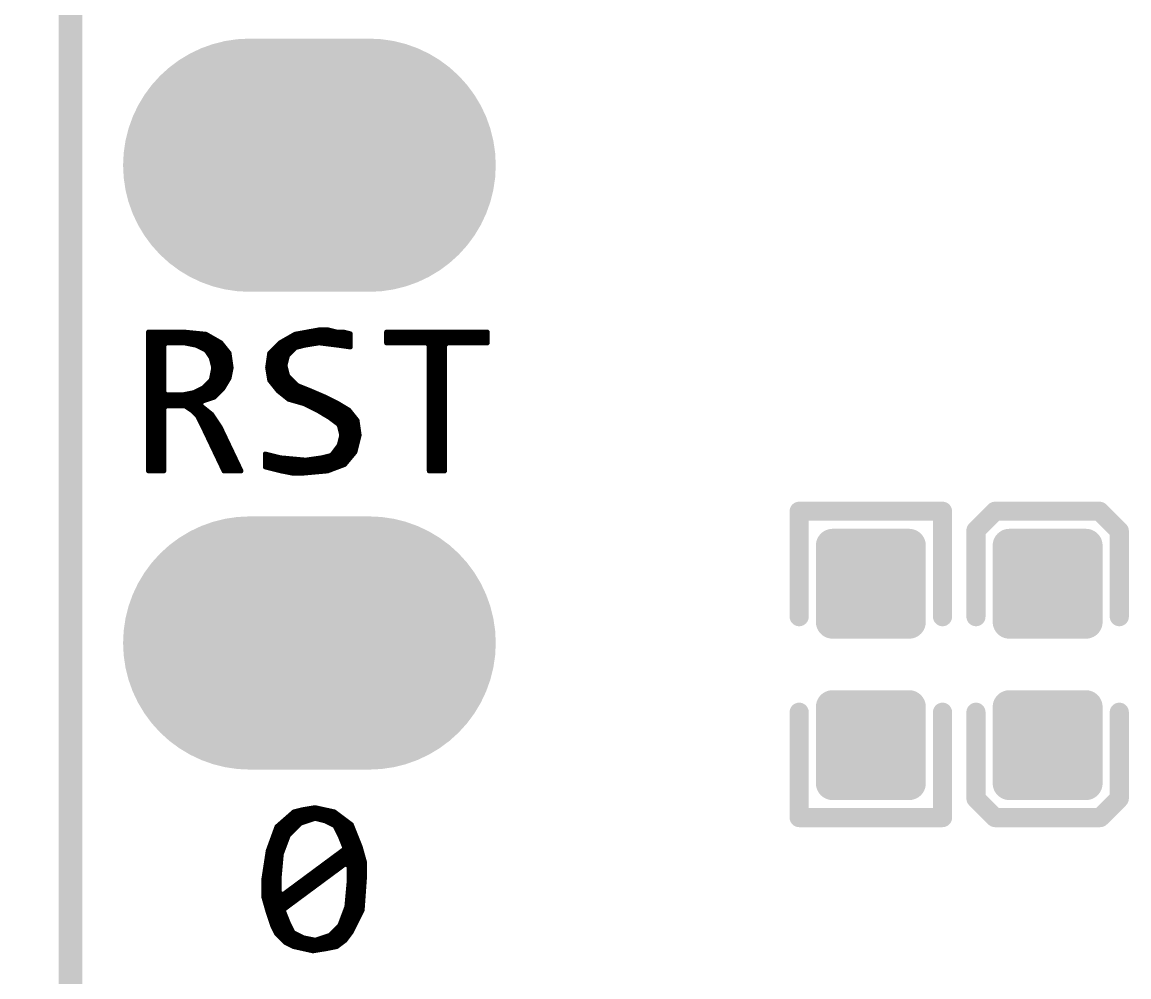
# Model space of a CAD drawing. Extents: x 17.6 to 58.9, y 21.2 to 90.7.
# Drawn here: x 25.14 to 31.03, y 65.23 to 70.31 of the extents above; entities that cross this region are included whole.
import ezdxf

# ---------------------------------------------------------------- set-up
doc = ezdxf.new("R2010")
doc.units = 0
doc.header["$MEASUREMENT"] = 0
doc.layers.get('0').update_dxf_attribs({"linetype": 'CONTINUOUS'})
doc.layers.get('Defpoints').update_dxf_attribs({"linetype": 'CONTINUOUS'})
doc.layers.add('SILKTOP_PHO', color=251, linetype='CONTINUOUS')
doc.styles.get("Standard").update_dxf_attribs({"font": 'arial.ttf'})
doc.dimstyles.get("Standard").update_dxf_attribs({"dimtxt": 1.5, "dimasz": 1.5, "dimexe": 0.18, "dimexo": 0, "dimgap": 0.5, "dimtad": 0, "dimtih": 1, "dimtoh": 1, "dimzin": 0, "dimdsep": 46, "dimtxsty": 'Standard', "dimcen": 0.09, "dimadec": 0, "dimazin": 0, "dimtfac": 1, "dimtofl": 0, "dimtmove": 2, "dimatfit": 3, "dimfxl": 1, "dimtolj": 1, "dimtzin": 0, "dimarcsym": 0})

# ---------------------------------------------------------------- blocks, each defined once
blk = doc.blocks.new('ROUND_1')
at = {"const_width": 0.0127}
blk.add_lwpolyline([(-0.00635, 0, 1), (0.00635, 0, 1)], format="xyb", close=True, dxfattribs=at)
blk = doc.blocks.new('ROUND_33')
at = {"const_width": 0.0508}
blk.add_lwpolyline([(-0.0254, 0, 1), (0.0254, 0, 1)], format="xyb", close=True, dxfattribs=at)
blk = doc.blocks.new('OBLONG_245')
at = {"const_width": 1.3462}
blk.add_lwpolyline([(0.3175, 0), (-0.3175, 0)], dxfattribs=at)
at = {"const_width": 0.6731}
for points in [[(-0.65405, 0, 1), (0.01905, 0, 1)], [(-0.01905, 0, 1), (0.65405, 0, 1)]]:
    blk.add_lwpolyline(points, format="xyb", close=True, dxfattribs=at)
blk = doc.blocks.new('ROUND_158')
at = {"const_width": 0.0889}
blk.add_lwpolyline([(-0.04445, 0, 1), (0.04445, 0, 1)], format="xyb", close=True, dxfattribs=at)
blk = doc.blocks.new('*D70')
at = {"color": 0, "linetype": 'Continuous', "lineweight": -2}
for p, q in [((25.9319, 73.66), (19.9956, 73.66)), ((20.1756, 72.16), (20.1756, 50.7959)), ((20.1756, 26.9), (20.1756, 48.2641)), ((25.9319, 25.4), (19.9956, 25.4))]:
    blk.add_line(p, q, dxfattribs=at)
at = {"color": 0, "linetype": 'Continuous'}
for points in [[(19.9256, 72.16), (20.4256, 72.16), (20.1756, 73.66)], [(19.9256, 26.9), (20.4256, 26.9), (20.1756, 25.4)]]:
    blk.add_solid(points, dxfattribs=at)
at = {"layer": 'Defpoints', "color": 0, "linetype": 'Continuous'}
for p in [(25.9319, 73.66), (20.1756, 25.4), (25.9319, 25.4)]:
    blk.add_point(p, dxfattribs=at)
at = {"color": 0, "linetype": 'Continuous', "insert": (20.1756, 49.53), "char_height": 1.5, "attachment_point": 5}
blk.add_mtext('\\A1;48.26', dxfattribs=at)

msp = doc.modelspace()

# ---------------------------------------------------------------- linework, layer by layer
for points, const_width in [([(25.4, 73.159874), (25.4, 25.900126)], 0.127), ([(29.4513, 67.116706), (29.4513, 67.523106)], 0.1778), ([(29.4513, 67.523106), (29.8577, 67.523106)], 0.1778), ([(29.4894, 67.116706), (29.4894, 67.523106)], 0.1778), ([(29.6672, 67.116706), (29.6672, 67.523106)], 0.1778), ([(29.845, 67.116706), (29.845, 67.523106)], 0.1778), ([(29.8577, 67.523106), (29.8577, 67.116706)], 0.1778), ([(30.3911, 67.116706), (30.3911, 67.523106)], 0.1778), ([(30.3911, 67.523106), (30.7975, 67.523106)], 0.1778), ([(30.5562, 67.116706), (30.5562, 67.523106)], 0.1778), ([(30.734, 67.116706), (30.734, 67.523106)], 0.1778), ([(30.7975, 67.523106), (30.7975, 67.116706)], 0.1778), ([(29.4513, 67.3608), (29.8577, 67.3608)], 0.1778), ([(30.3911, 67.3608), (30.7975, 67.3608)], 0.1778), ([(29.4513, 67.183), (29.8577, 67.183)], 0.1778), ([(30.3911, 67.183), (30.7975, 67.183)], 0.1778), ([(29.8577, 67.116706), (29.4513, 67.116706)], 0.1778), ([(30.7975, 67.116706), (30.3911, 67.116706)], 0.1778), ([(29.4513, 66.258694), (29.4513, 66.665094)], 0.1778), ([(29.4513, 66.665094), (29.8577, 66.665094)], 0.1778), ([(29.4513, 66.6496), (29.8577, 66.6496)], 0.1778), ([(29.4894, 66.258694), (29.4894, 66.665094)], 0.1778), ([(29.6672, 66.258694), (29.6672, 66.665094)], 0.1778), ([(29.845, 66.258694), (29.845, 66.665094)], 0.1778), ([(29.8577, 66.665094), (29.8577, 66.258694)], 0.1778), ([(30.3911, 66.258694), (30.3911, 66.665094)], 0.1778), ([(30.3911, 66.665094), (30.7975, 66.665094)], 0.1778), ([(30.3911, 66.6496), (30.7975, 66.6496)], 0.1778), ([(30.5562, 66.258694), (30.5562, 66.665094)], 0.1778), ([(30.734, 66.258694), (30.734, 66.665094)], 0.1778), ([(30.7975, 66.665094), (30.7975, 66.258694)], 0.1778), ([(29.4513, 66.4718), (29.8577, 66.4718)], 0.1778), ([(30.3911, 66.4718), (30.7975, 66.4718)], 0.1778), ([(29.4513, 66.294), (29.8577, 66.294)], 0.1778), ([(30.3911, 66.294), (30.7975, 66.294)], 0.1778), ([(29.8577, 66.258694), (29.4513, 66.258694)], 0.1778), ([(30.7975, 66.258694), (30.3911, 66.258694)], 0.1778)]:
    msp.add_lwpolyline(points, dxfattribs=dict(const_width=const_width))
at = {"layer": 'SILKTOP_PHO'}
for points, const_width in [([(25.4, 73.159874), (25.4, 25.900126)], 0.127), ([(26.004012, 68.658232), (25.814274, 68.658232)], 0.0254), ([(25.814274, 68.658232), (25.814274, 67.9196)], 0.0254), ([(25.8318, 67.9196), (25.8318, 68.658232)], 0.0254), ([(25.8572, 67.9196), (25.8572, 68.658232)], 0.0254), ([(25.8826, 67.9196), (25.8826, 68.658232)], 0.0254), ([(25.908, 68.600066), (25.908, 68.658232)], 0.0254), ([(25.9334, 68.600066), (25.9334, 68.658232)], 0.0254), ([(25.9588, 68.600066), (25.9588, 68.658232)], 0.0254), ([(25.9842, 68.600066), (25.9842, 68.658232)], 0.0254), ([(26.12009, 68.646548), (26.004012, 68.658232)], 0.0254), ([(26.0096, 68.599304), (26.0096, 68.657724)], 0.0254), ([(26.035, 68.594224), (26.035, 68.655184)], 0.0254), ([(26.0604, 68.589144), (26.0604, 68.652644)], 0.0254), ([(26.0858, 68.578984), (26.0858, 68.650104)], 0.0254), ([(26.1112, 68.566284), (26.1112, 68.647564)], 0.0254), ([(26.199084, 68.601336), (26.12009, 68.646548)], 0.0254), ([(26.594054, 68.646802), (26.51379, 68.601082)], 0.0254), ([(26.5938, 68.57365), (26.5938, 68.646802)], 0.0254), ([(26.72207, 68.67017), (26.594054, 68.646802)], 0.0254), ([(26.6192, 68.581016), (26.6192, 68.651374)], 0.0254), ([(26.6446, 68.587366), (26.6446, 68.6562)], 0.0254), ([(26.67, 68.591684), (26.67, 68.660772)], 0.0254), ([(26.6954, 68.596002), (26.6954, 68.665344)], 0.0254), ([(26.7208, 68.600066), (26.7208, 68.669916)], 0.0254), ([(26.767282, 68.67017), (26.72207, 68.67017)], 0.0254), ([(26.7462, 68.597018), (26.7462, 68.67017)], 0.0254), ([(26.81351, 68.65874), (26.767282, 68.67017)], 0.0254), ([(26.7716, 68.59397), (26.7716, 68.669154)], 0.0254), ([(26.797, 68.590668), (26.797, 68.662804)], 0.0254), ([(26.816558, 68.658232), (26.81351, 68.65874)], 0.0254), ([(26.850848, 68.658232), (26.816558, 68.658232)], 0.0254), ([(26.8224, 68.587366), (26.8224, 68.658232)], 0.0254), ([(26.8478, 68.58381), (26.8478, 68.658232)], 0.0254), ([(26.887424, 68.649088), (26.850848, 68.658232)], 0.0254), ([(26.8732, 68.580254), (26.8732, 68.652644)], 0.0254), ([(26.887424, 68.578222), (26.887424, 68.649088)], 0.0254), ([(27.615642, 68.658232), (27.079956, 68.658232)], 0.0254), ([(27.079956, 68.658232), (27.079956, 68.600066)], 0.0254), ([(27.1018, 68.600066), (27.1018, 68.658232)], 0.0254), ([(27.1272, 68.600066), (27.1272, 68.658232)], 0.0254), ([(27.1526, 68.600066), (27.1526, 68.658232)], 0.0254), ([(27.178, 68.600066), (27.178, 68.658232)], 0.0254), ([(27.2034, 68.600066), (27.2034, 68.658232)], 0.0254), ([(27.2288, 68.600066), (27.2288, 68.658232)], 0.0254), ([(27.2542, 68.600066), (27.2542, 68.658232)], 0.0254), ([(27.2796, 68.600066), (27.2796, 68.658232)], 0.0254), ([(27.305, 68.59397), (27.305, 68.658232)], 0.0254), ([(27.3304, 67.9196), (27.3304, 68.658232)], 0.0254), ([(27.3558, 67.9196), (27.3558, 68.658232)], 0.0254), ([(27.3812, 67.9196), (27.3812, 68.658232)], 0.0254), ([(27.4066, 68.600066), (27.4066, 68.658232)], 0.0254), ([(27.432, 68.600066), (27.432, 68.658232)], 0.0254), ([(27.4574, 68.600066), (27.4574, 68.658232)], 0.0254), ([(27.4828, 68.600066), (27.4828, 68.658232)], 0.0254), ([(27.5082, 68.600066), (27.5082, 68.658232)], 0.0254), ([(27.5336, 68.600066), (27.5336, 68.658232)], 0.0254), ([(27.559, 68.600066), (27.559, 68.658232)], 0.0254), ([(27.5844, 68.600066), (27.5844, 68.658232)], 0.0254), ([(27.6098, 68.600066), (27.6098, 68.658232)], 0.0254), ([(27.615642, 68.600066), (27.615642, 68.658232)], 0.0254), ([(25.896316, 68.587366), (25.909016, 68.600066)], 0.0254), ([(25.896316, 68.336668), (25.896316, 68.587366)], 0.0254), ([(25.909016, 68.600066), (26.00452, 68.600066)], 0.0254), ([(26.00452, 68.600066), (26.00706, 68.599812)], 0.0254), ([(26.00706, 68.599812), (26.06675, 68.587874)], 0.0254), ([(26.06675, 68.587874), (26.070052, 68.586858)], 0.0254), ([(26.1366, 68.537582), (26.1366, 68.63715)], 0.0254), ([(26.162, 68.311014), (26.162, 68.622672)], 0.0254), ([(26.1874, 68.334382), (26.1874, 68.608194)], 0.0254), ([(26.24328, 68.546218), (26.199084, 68.601336)], 0.0254), ([(26.51379, 68.601082), (26.458418, 68.54571)], 0.0254), ([(26.5176, 68.334128), (26.5176, 68.603114)], 0.0254), ([(26.543, 68.489068), (26.543, 68.617846)], 0.0254), ([(26.5684, 68.54825), (26.5684, 68.632324)], 0.0254), ([(26.598626, 68.575936), (26.646378, 68.587874)], 0.0254), ([(26.646378, 68.587874), (26.64714, 68.587874)], 0.0254), ([(26.64714, 68.587874), (26.719022, 68.599812)], 0.0254), ([(26.719022, 68.599812), (26.722578, 68.600066)], 0.0254), ([(26.722578, 68.600066), (26.818336, 68.588128)], 0.0254), ([(26.818336, 68.588128), (26.887424, 68.578222)], 0.0254), ([(27.079956, 68.600066), (27.294078, 68.600066)], 0.0254), ([(27.294078, 68.600066), (27.306778, 68.587366)], 0.0254), ([(27.306778, 68.587366), (27.306778, 67.9196)], 0.0254), ([(27.38882, 68.587366), (27.40152, 68.600066)], 0.0254), ([(27.38882, 67.9196), (27.38882, 68.587366)], 0.0254), ([(27.40152, 68.600066), (27.615642, 68.600066)], 0.0254), ([(26.070052, 68.586858), (26.117804, 68.562982)], 0.0254), ([(26.117804, 68.562982), (26.12263, 68.558664)], 0.0254), ([(26.12263, 68.558664), (26.146506, 68.52285)], 0.0254), ([(26.2128, 68.362068), (26.2128, 68.584318)], 0.0254), ([(26.2382, 68.404486), (26.2382, 68.552568)], 0.0254), ([(26.254456, 68.46824), (26.24328, 68.546218)], 0.0254), ([(26.458418, 68.54571), (26.447242, 68.46824)], 0.0254), ([(26.4668, 68.391024), (26.4668, 68.554092)], 0.0254), ([(26.4922, 68.359274), (26.4922, 68.579492)], 0.0254), ([(26.541476, 68.482972), (26.553414, 68.530724)], 0.0254), ([(26.553414, 68.530724), (26.556716, 68.536566)], 0.0254), ([(26.556716, 68.536566), (26.59253, 68.57238)], 0.0254), ([(26.59253, 68.57238), (26.598626, 68.575936)], 0.0254), ([(26.146506, 68.52285), (26.148284, 68.518786)], 0.0254), ([(26.148284, 68.518786), (26.160222, 68.471034)], 0.0254), ([(26.160222, 68.471034), (26.160222, 68.465446)], 0.0254), ([(26.541476, 68.476876), (26.541476, 68.482972)], 0.0254), ([(26.553414, 68.429124), (26.541476, 68.476876)], 0.0254), ([(26.543, 68.313808), (26.543, 68.47078)], 0.0254), ([(26.160222, 68.465446), (26.148284, 68.405756)], 0.0254), ([(26.209498, 68.35648), (26.24328, 68.412868)], 0.0254), ([(26.24328, 68.412868), (26.254456, 68.46824)], 0.0254), ([(26.447242, 68.46824), (26.458418, 68.401692)], 0.0254), ([(26.556716, 68.423282), (26.553414, 68.429124)], 0.0254), ([(26.604468, 68.37553), (26.556716, 68.423282)], 0.0254), ([(26.5684, 68.297806), (26.5684, 68.411598)], 0.0254), ([(26.105866, 68.361052), (26.058114, 68.337176)], 0.0254), ([(26.109168, 68.363592), (26.105866, 68.361052)], 0.0254), ([(26.144982, 68.399406), (26.109168, 68.363592)], 0.0254), ([(26.1112, 68.293996), (26.1112, 68.365624)], 0.0254), ([(26.1366, 68.302378), (26.1366, 68.391024)], 0.0254), ([(26.148284, 68.405756), (26.144982, 68.399406)], 0.0254), ([(26.164794, 68.31203), (26.209498, 68.35648)], 0.0254), ([(26.458418, 68.401692), (26.503122, 68.345558)], 0.0254), ([(26.5938, 68.290694), (26.5938, 68.386198)], 0.0254), ([(26.608786, 68.372736), (26.604468, 68.37553)], 0.0254), ([(26.668476, 68.34886), (26.608786, 68.372736)], 0.0254), ([(26.6192, 68.283328), (26.6192, 68.368418)], 0.0254), ([(26.6446, 68.275708), (26.6446, 68.358258)], 0.0254), ([(25.909016, 68.323968), (25.896316, 68.336668)], 0.0254), ([(25.908, 68.265802), (25.908, 68.323968)], 0.0254), ([(25.992582, 68.323968), (25.909016, 68.323968)], 0.0254), ([(25.9334, 68.265802), (25.9334, 68.323968)], 0.0254), ([(25.9588, 68.265802), (25.9588, 68.323968)], 0.0254), ([(25.9842, 68.265802), (25.9842, 68.323968)], 0.0254), ([(25.995122, 68.324222), (25.992582, 68.323968)], 0.0254), ([(26.054812, 68.33616), (25.995122, 68.324222)], 0.0254), ([(26.0096, 68.264786), (26.0096, 68.327016)], 0.0254), ([(26.035, 68.248022), (26.035, 68.332096)], 0.0254), ([(26.058114, 68.337176), (26.054812, 68.33616)], 0.0254), ([(26.0604, 68.227194), (26.0604, 68.338446)], 0.0254), ([(26.0858, 68.190618), (26.0858, 68.351146)], 0.0254), ([(26.09596, 68.288916), (26.164794, 68.31203)], 0.0254), ([(26.503122, 68.345558), (26.559764, 68.300346)], 0.0254), ([(26.559764, 68.300346), (26.64079, 68.277232)], 0.0254), ([(26.751534, 68.3133), (26.668476, 68.34886)], 0.0254), ([(26.67, 68.263008), (26.67, 68.348098)], 0.0254), ([(26.6954, 68.250308), (26.6954, 68.337176)], 0.0254), ([(26.7208, 68.236846), (26.7208, 68.326254)], 0.0254), ([(26.7462, 68.221606), (26.7462, 68.315332)], 0.0254), ([(26.8224, 68.27774), (26.751534, 68.3133)], 0.0254), ([(26.7716, 68.206366), (26.7716, 68.30314)], 0.0254), ([(25.896316, 68.253102), (25.909016, 68.265802)], 0.0254), ([(25.896316, 67.9196), (25.896316, 68.253102)], 0.0254), ([(25.909016, 68.265802), (26.00452, 68.265802)], 0.0254), ([(26.00452, 68.265802), (26.011632, 68.263516)], 0.0254), ([(26.011632, 68.263516), (26.047446, 68.23964)], 0.0254), ([(26.047446, 68.23964), (26.049478, 68.238116)], 0.0254), ([(26.049478, 68.238116), (26.073354, 68.21424)], 0.0254), ([(26.09215, 68.267072), (26.09596, 68.288916)], 0.0254), ([(26.150316, 68.22059), (26.09215, 68.267072)], 0.0254), ([(26.1112, 68.138802), (26.1112, 68.251832)], 0.0254), ([(26.64079, 68.277232), (26.643076, 68.27647)], 0.0254), ([(26.643076, 68.27647), (26.714704, 68.240656)], 0.0254), ([(26.714704, 68.240656), (26.715466, 68.240148)], 0.0254), ([(26.715466, 68.240148), (26.775156, 68.204334)], 0.0254), ([(26.797, 68.188078), (26.797, 68.29044)], 0.0254), ([(26.87955, 68.24345), (26.8224, 68.27774)], 0.0254), ([(26.8224, 68.169028), (26.8224, 68.27774)], 0.0254), ([(26.8478, 67.95008), (26.8478, 68.2625)], 0.0254), ([(26.8732, 67.973194), (26.8732, 68.24726)], 0.0254), ([(26.923746, 68.188078), (26.87955, 68.24345)], 0.0254), ([(26.073354, 68.21424), (26.07564, 68.210938)], 0.0254), ([(26.07564, 68.210938), (26.099516, 68.163186)], 0.0254), ([(26.1366, 68.085462), (26.1366, 68.231512)], 0.0254), ([(26.196544, 68.151248), (26.150316, 68.22059)], 0.0254), ([(26.162, 68.032122), (26.162, 68.203064)], 0.0254), ([(26.775156, 68.204334), (26.776426, 68.203572)], 0.0254), ([(26.776426, 68.203572), (26.824178, 68.167758)], 0.0254), ([(26.8986, 68.003674), (26.8986, 68.219574)], 0.0254), ([(26.934922, 68.110354), (26.923746, 68.188078)], 0.0254), ([(26.924, 68.066666), (26.924, 68.186808)], 0.0254), ([(26.099516, 68.163186), (26.215594, 67.9196)], 0.0254), ([(26.1874, 67.978782), (26.1874, 68.164964)], 0.0254), ([(26.30678, 67.9196), (26.196544, 68.151248)], 0.0254), ([(26.2128, 67.925442), (26.2128, 68.116958)], 0.0254), ([(26.824178, 68.167758), (26.82875, 68.160646)], 0.0254), ([(26.82875, 68.160646), (26.840688, 68.112894)], 0.0254), ([(26.2382, 67.9196), (26.2382, 68.063618)], 0.0254), ([(26.82875, 68.059046), (26.826718, 68.054474)], 0.0254), ([(26.840688, 68.106798), (26.82875, 68.059046)], 0.0254), ([(26.840688, 68.112894), (26.840688, 68.106798)], 0.0254), ([(26.912316, 68.020184), (26.934922, 68.110354)], 0.0254), ([(26.2636, 67.9196), (26.2636, 68.010278)], 0.0254), ([(26.514806, 67.989958), (26.435304, 68.010024)], 0.0254), ([(26.435304, 68.010024), (26.435304, 67.940682)], 0.0254), ([(26.4414, 67.939158), (26.4414, 68.0085)], 0.0254), ([(26.4668, 67.932808), (26.4668, 68.00215)], 0.0254), ([(26.783792, 68.001896), (26.73604, 67.989958)], 0.0254), ([(26.7716, 67.921378), (26.7716, 67.998848)], 0.0254), ([(26.790904, 68.006722), (26.783792, 68.001896)], 0.0254), ([(26.826718, 68.054474), (26.790904, 68.006722)], 0.0254), ([(26.797, 67.93103), (26.797, 68.01485)], 0.0254), ([(26.8224, 67.940428), (26.8224, 68.048632)], 0.0254), ([(26.85669, 67.953382), (26.912316, 68.020184)], 0.0254), ([(26.289, 67.9196), (26.289, 67.956938)], 0.0254), ([(26.435304, 67.940682), (26.520902, 67.919092)], 0.0254), ([(26.4922, 67.926458), (26.4922, 67.9958)], 0.0254), ([(26.516838, 67.989704), (26.514806, 67.989958)], 0.0254), ([(26.648156, 67.977766), (26.516838, 67.989704)], 0.0254), ([(26.5176, 67.920108), (26.5176, 67.989704)], 0.0254), ([(26.543, 67.914774), (26.543, 67.987418)], 0.0254), ([(26.5684, 67.909694), (26.5684, 67.984878)], 0.0254), ([(26.5938, 67.907662), (26.5938, 67.982592)], 0.0254), ([(26.6192, 67.907662), (26.6192, 67.980306)], 0.0254), ([(26.6446, 67.90817), (26.6446, 67.97802)], 0.0254), ([(26.651204, 67.977766), (26.648156, 67.977766)], 0.0254), ([(26.73477, 67.989704), (26.651204, 67.977766)], 0.0254), ([(26.67, 67.910456), (26.67, 67.98056)], 0.0254), ([(26.6954, 67.912996), (26.6954, 67.984116)], 0.0254), ([(26.7208, 67.915282), (26.7208, 67.987672)], 0.0254), ([(26.73604, 67.989958), (26.73477, 67.989704)], 0.0254), ([(26.7462, 67.917568), (26.7462, 67.992498)], 0.0254), ([(26.766012, 67.919346), (26.85669, 67.953382)], 0.0254), ([(25.814274, 67.9196), (25.896316, 67.9196)], 0.0254), ([(26.215594, 67.9196), (26.30678, 67.9196)], 0.0254), ([(26.520902, 67.919092), (26.579068, 67.907662)], 0.0254), ([(26.579068, 67.907662), (26.636726, 67.907662)], 0.0254), ([(26.636726, 67.907662), (26.766012, 67.919346)], 0.0254), ([(27.306778, 67.9196), (27.38882, 67.9196)], 0.0254), ([(29.2735, 67.1449), (29.2735, 67.705224)], 0.1016), ([(29.2735, 67.705224), (30.0355, 67.705224)], 0.1016), ([(30.0355, 67.705224), (30.0355, 67.1449)], 0.1016), ([(30.2133, 67.603624), (30.314646, 67.705224)], 0.1016), ([(30.314646, 67.705224), (30.870398, 67.705224)], 0.1016), ([(30.870398, 67.705224), (30.9753, 67.600322)], 0.1016), ([(30.2133, 67.1449), (30.2133, 67.603624)], 0.1016), ([(30.9753, 67.600322), (30.9753, 67.1449)], 0.1016), ([(29.2735, 66.6369), (29.2735, 66.076576)], 0.1016), ([(30.0355, 66.076576), (30.0355, 66.6369)], 0.1016), ([(30.2133, 66.6369), (30.2133, 66.178176)], 0.1016), ([(30.9753, 66.178176), (30.9753, 66.6369)], 0.1016), ([(30.2133, 66.178176), (30.3149, 66.076576)], 0.1016), ([(30.8737, 66.076576), (30.9753, 66.178176)], 0.1016), ([(26.631646, 66.118486), (26.58745, 66.107564)], 0.0254), ([(26.70048, 66.129916), (26.631646, 66.118486)], 0.0254), ([(26.6446, 66.05397), (26.6446, 66.120772)], 0.0254), ([(26.67, 66.062352), (26.67, 66.124836)], 0.0254), ([(26.6954, 66.070988), (26.6954, 66.129154)], 0.0254), ([(26.802842, 66.10731), (26.70048, 66.129916)], 0.0254), ([(26.7208, 66.067432), (26.7208, 66.125344)], 0.0254), ([(26.7462, 66.061082), (26.7462, 66.119756)], 0.0254), ([(26.58745, 66.107564), (26.496772, 66.028062)], 0.0254), ([(26.543, 65.941448), (26.543, 66.068448)], 0.0254), ([(26.5684, 65.992756), (26.5684, 66.0908)], 0.0254), ([(26.5938, 66.018156), (26.5938, 66.109088)], 0.0254), ([(26.6192, 66.043556), (26.6192, 66.115438)], 0.0254), ([(26.625042, 66.04762), (26.69667, 66.071496)], 0.0254), ([(26.69667, 66.071496), (26.703782, 66.07175)], 0.0254), ([(26.703782, 66.07175), (26.751534, 66.059812)], 0.0254), ([(26.751534, 66.059812), (26.754328, 66.058796)], 0.0254), ([(26.754328, 66.058796), (26.80208, 66.03492)], 0.0254), ([(26.7716, 66.05016), (26.7716, 66.114168)], 0.0254), ([(26.797, 66.03746), (26.797, 66.10858)], 0.0254), ([(26.893266, 66.039492), (26.802842, 66.10731)], 0.0254), ([(26.8224, 65.999614), (26.8224, 66.092578)], 0.0254), ([(26.8478, 65.94094), (26.8478, 66.073528)], 0.0254), ([(29.2735, 66.076576), (30.0355, 66.076576)], 0.1016), ([(30.3149, 66.076576), (30.8737, 66.076576)], 0.1016), ([(26.496772, 66.028062), (26.450544, 65.901062)], 0.0254), ([(26.4922, 65.466214), (26.4922, 66.015616)], 0.0254), ([(26.5176, 65.844166), (26.5176, 66.04635)], 0.0254), ([(26.560526, 65.984628), (26.620216, 66.044318)], 0.0254), ([(26.620216, 66.044318), (26.625042, 66.04762)], 0.0254), ([(26.80208, 66.03492), (26.807668, 66.029078)], 0.0254), ([(26.807668, 66.029078), (26.831544, 65.981326)], 0.0254), ([(26.8732, 65.831974), (26.8732, 66.054478)], 0.0254), ([(26.939494, 65.923922), (26.893266, 66.039492)], 0.0254), ([(26.8986, 65.480438), (26.8986, 66.02603)], 0.0254), ([(26.4668, 65.523872), (26.4668, 65.945766)], 0.0254), ([(26.521664, 65.884806), (26.557478, 65.98031)], 0.0254), ([(26.557478, 65.98031), (26.560526, 65.984628)], 0.0254), ([(26.831544, 65.981326), (26.832052, 65.980564)], 0.0254), ([(26.832052, 65.980564), (26.855928, 65.920874)], 0.0254), ([(26.924, 65.531238), (26.924, 65.96253)], 0.0254), ([(26.450544, 65.901062), (26.426922, 65.7479)], 0.0254), ([(26.508964, 65.749932), (26.520902, 65.881504)], 0.0254), ([(26.520902, 65.881504), (26.521664, 65.884806)], 0.0254), ([(26.85161, 65.905888), (26.529284, 65.667128)], 0.0254), ([(26.8224, 65.80251), (26.8224, 65.884298)], 0.0254), ([(26.8478, 65.821306), (26.8478, 65.903094)], 0.0254), ([(26.85669, 65.916048), (26.85161, 65.905888)], 0.0254), ([(26.855928, 65.920874), (26.85669, 65.916048)], 0.0254), ([(26.962608, 65.842642), (26.939494, 65.923922)], 0.0254), ([(26.9494, 65.582038), (26.9494, 65.889124)], 0.0254), ([(26.4414, 65.60439), (26.4414, 65.84188)], 0.0254), ([(26.53792, 65.591944), (26.8605, 65.830704)], 0.0254), ([(26.7462, 65.746122), (26.7462, 65.827656)], 0.0254), ([(26.7716, 65.764918), (26.7716, 65.846452)], 0.0254), ([(26.797, 65.783714), (26.797, 65.865248)], 0.0254), ([(26.8605, 65.830704), (26.880566, 65.820544)], 0.0254), ([(26.962608, 65.749424), (26.962608, 65.842642)], 0.0254), ([(26.67, 65.689734), (26.67, 65.771268)], 0.0254), ([(26.6954, 65.70853), (26.6954, 65.790064)], 0.0254), ([(26.7208, 65.727326), (26.7208, 65.80886)], 0.0254), ([(26.880566, 65.820544), (26.880566, 65.736978)], 0.0254), ([(26.426922, 65.7479), (26.426922, 65.65519)], 0.0254), ([(26.508964, 65.748916), (26.508964, 65.749932)], 0.0254), ([(26.508964, 65.677288), (26.508964, 65.748916)], 0.0254), ([(26.5938, 65.633346), (26.5938, 65.71488)], 0.0254), ([(26.6192, 65.652142), (26.6192, 65.733676)], 0.0254), ([(26.6446, 65.670938), (26.6446, 65.752472)], 0.0254), ([(26.880566, 65.735708), (26.868628, 65.60439)], 0.0254), ([(26.880566, 65.736978), (26.880566, 65.735708)], 0.0254), ([(26.950924, 65.585086), (26.962608, 65.749424)], 0.0254), ([(26.426922, 65.65519), (26.45029, 65.573656)], 0.0254), ([(26.529284, 65.667128), (26.508964, 65.677288)], 0.0254), ([(26.5176, 65.436496), (26.5176, 65.665096)], 0.0254), ([(26.543, 65.5955), (26.543, 65.677288)], 0.0254), ([(26.5684, 65.61455), (26.5684, 65.696084)], 0.0254), ([(26.8732, 65.442592), (26.8732, 65.654428)], 0.0254), ([(26.53284, 65.581784), (26.53792, 65.591944)], 0.0254), ([(26.867866, 65.601088), (26.832052, 65.505584)], 0.0254), ([(26.868628, 65.60439), (26.867866, 65.601088)], 0.0254), ([(26.45029, 65.573656), (26.473658, 65.503044)], 0.0254), ([(26.533856, 65.576958), (26.53284, 65.581784)], 0.0254), ([(26.557732, 65.517268), (26.533856, 65.576958)], 0.0254), ([(26.543, 65.412112), (26.543, 65.553844)], 0.0254), ([(26.8478, 65.415414), (26.8478, 65.547494)], 0.0254), ([(26.893012, 65.469008), (26.950924, 65.585086)], 0.0254), ([(26.473658, 65.503044), (26.496264, 65.457832)], 0.0254), ([(26.557986, 65.516252), (26.557732, 65.517268)], 0.0254), ([(26.581862, 65.4685), (26.557986, 65.516252)], 0.0254), ([(26.5684, 65.399412), (26.5684, 65.495678)], 0.0254), ([(26.829258, 65.501012), (26.781506, 65.45326)], 0.0254), ([(26.797, 65.386966), (26.797, 65.469008)], 0.0254), ([(26.8224, 65.396364), (26.8224, 65.494408)], 0.0254), ([(26.832052, 65.505584), (26.829258, 65.501012)], 0.0254), ([(26.858976, 65.423542), (26.893012, 65.469008)], 0.0254), ([(26.496264, 65.457832), (26.541222, 65.413128)], 0.0254), ([(26.541222, 65.413128), (26.585672, 65.390776)], 0.0254), ([(26.587704, 65.462912), (26.581862, 65.4685)], 0.0254), ([(26.635456, 65.439036), (26.587704, 65.462912)], 0.0254), ([(26.5938, 65.388998), (26.5938, 65.459864)], 0.0254), ([(26.6192, 65.38341), (26.6192, 65.447164)], 0.0254), ([(26.638504, 65.43802), (26.635456, 65.439036)], 0.0254), ([(26.698194, 65.426082), (26.638504, 65.43802)], 0.0254), ([(26.6446, 65.377822), (26.6446, 65.43675)], 0.0254), ([(26.67, 65.37198), (26.67, 65.43167)], 0.0254), ([(26.6954, 65.368932), (26.6954, 65.42659)], 0.0254), ([(26.704798, 65.426336), (26.698194, 65.426082)], 0.0254), ([(26.776426, 65.450212), (26.704798, 65.426336)], 0.0254), ([(26.7208, 65.372996), (26.7208, 65.43167)], 0.0254), ([(26.7462, 65.377314), (26.7462, 65.440306)], 0.0254), ([(26.7716, 65.381886), (26.7716, 65.448688)], 0.0254), ([(26.781506, 65.45326), (26.776426, 65.450212)], 0.0254), ([(26.81478, 65.390522), (26.858976, 65.423542)], 0.0254), ([(26.585672, 65.390776), (26.689304, 65.367916)], 0.0254), ([(26.689304, 65.367916), (26.758138, 65.379346)], 0.0254), ([(26.758138, 65.379346), (26.81478, 65.390522)], 0.0254)]:
    msp.add_lwpolyline(points, dxfattribs=dict(at, const_width=const_width))

# ---------------------------------------------------------------- block references
for name, p in [('OBLONG_245', (26.67, 69.544946)), ('OBLONG_245', (26.67, 67.004946)), ('ROUND_158', (29.4513, 67.523106)), ('ROUND_158', (29.4894, 67.523106)), ('ROUND_158', (29.6672, 67.523106)), ('ROUND_158', (29.845, 67.523106)), ('ROUND_158', (29.8577, 67.523106)), ('ROUND_158', (30.3911, 67.523106)), ('ROUND_158', (30.5562, 67.523106)), ('ROUND_158', (30.734, 67.523106)), ('ROUND_158', (30.7975, 67.523106)), ('ROUND_158', (29.4513, 67.3608)), ('ROUND_158', (29.8577, 67.3608)), ('ROUND_158', (30.3911, 67.3608)), ('ROUND_158', (30.7975, 67.3608)), ('ROUND_158', (29.4513, 67.183)), ('ROUND_158', (29.8577, 67.183)), ('ROUND_158', (30.3911, 67.183)), ('ROUND_158', (30.7975, 67.183)), ('ROUND_158', (29.4513, 67.116706)), ('ROUND_158', (29.4513, 67.116706)), ('ROUND_158', (29.4894, 67.116706)), ('ROUND_158', (29.6672, 67.116706)), ('ROUND_158', (29.845, 67.116706)), ('ROUND_158', (29.8577, 67.116706)), ('ROUND_158', (30.3911, 67.116706)), ('ROUND_158', (30.3911, 67.116706)), ('ROUND_158', (30.5562, 67.116706)), ('ROUND_158', (30.734, 67.116706)), ('ROUND_158', (30.7975, 67.116706)), ('ROUND_158', (29.4513, 66.665094)), ('ROUND_158', (29.4513, 66.6496)), ('ROUND_158', (29.4894, 66.665094)), ('ROUND_158', (29.6672, 66.665094)), ('ROUND_158', (29.845, 66.665094)), ('ROUND_158', (29.8577, 66.665094)), ('ROUND_158', (29.8577, 66.6496)), ('ROUND_158', (30.3911, 66.665094)), ('ROUND_158', (30.3911, 66.6496)), ('ROUND_158', (30.5562, 66.665094)), ('ROUND_158', (30.734, 66.665094)), ('ROUND_158', (30.7975, 66.665094)), ('ROUND_158', (30.7975, 66.6496)), ('ROUND_158', (29.4513, 66.4718)), ('ROUND_158', (29.8577, 66.4718)), ('ROUND_158', (30.3911, 66.4718)), ('ROUND_158', (30.7975, 66.4718)), ('ROUND_158', (29.4513, 66.294)), ('ROUND_158', (29.8577, 66.294)), ('ROUND_158', (30.3911, 66.294)), ('ROUND_158', (30.7975, 66.294)), ('ROUND_158', (29.4513, 66.258694)), ('ROUND_158', (29.4513, 66.258694)), ('ROUND_158', (29.4894, 66.258694)), ('ROUND_158', (29.6672, 66.258694)), ('ROUND_158', (29.845, 66.258694)), ('ROUND_158', (29.8577, 66.258694)), ('ROUND_158', (30.3911, 66.258694)), ('ROUND_158', (30.3911, 66.258694)), ('ROUND_158', (30.5562, 66.258694)), ('ROUND_158', (30.734, 66.258694)), ('ROUND_158', (30.7975, 66.258694))]:
    msp.add_blockref(name, p)
for name, p in [('ROUND_1', (25.814274, 68.658232)), ('ROUND_1', (25.8318, 68.658232)), ('ROUND_1', (25.8572, 68.658232)), ('ROUND_1', (25.8826, 68.658232)), ('ROUND_1', (25.908, 68.658232)), ('ROUND_1', (25.9334, 68.658232)), ('ROUND_1', (25.9588, 68.658232)), ('ROUND_1', (25.9842, 68.658232)), ('ROUND_1', (26.004012, 68.658232)), ('ROUND_1', (26.0096, 68.657724)), ('ROUND_1', (26.035, 68.655184)), ('ROUND_1', (26.0604, 68.652644)), ('ROUND_1', (26.0858, 68.650104)), ('ROUND_1', (26.1112, 68.647564)), ('ROUND_1', (26.12009, 68.646548)), ('ROUND_1', (26.5938, 68.646802)), ('ROUND_1', (26.594054, 68.646802)), ('ROUND_1', (26.6192, 68.651374)), ('ROUND_1', (26.6446, 68.6562)), ('ROUND_1', (26.67, 68.660772)), ('ROUND_1', (26.6954, 68.665344)), ('ROUND_1', (26.7208, 68.669916)), ('ROUND_1', (26.72207, 68.67017)), ('ROUND_1', (26.7462, 68.67017)), ('ROUND_1', (26.767282, 68.67017)), ('ROUND_1', (26.7716, 68.669154)), ('ROUND_1', (26.797, 68.662804)), ('ROUND_1', (26.81351, 68.65874)), ('ROUND_1', (26.816558, 68.658232)), ('ROUND_1', (26.8224, 68.658232)), ('ROUND_1', (26.8478, 68.658232)), ('ROUND_1', (26.850848, 68.658232)), ('ROUND_1', (26.8732, 68.652644)), ('ROUND_1', (26.887424, 68.649088)), ('ROUND_1', (27.079956, 68.658232)), ('ROUND_1', (27.1018, 68.658232)), ('ROUND_1', (27.1272, 68.658232)), ('ROUND_1', (27.1526, 68.658232)), ('ROUND_1', (27.178, 68.658232)), ('ROUND_1', (27.2034, 68.658232)), ('ROUND_1', (27.2288, 68.658232)), ('ROUND_1', (27.2542, 68.658232)), ('ROUND_1', (27.2796, 68.658232)), ('ROUND_1', (27.305, 68.658232)), ('ROUND_1', (27.3304, 68.658232)), ('ROUND_1', (27.3558, 68.658232)), ('ROUND_1', (27.3812, 68.658232)), ('ROUND_1', (27.4066, 68.658232)), ('ROUND_1', (27.432, 68.658232)), ('ROUND_1', (27.4574, 68.658232)), ('ROUND_1', (27.4828, 68.658232)), ('ROUND_1', (27.5082, 68.658232)), ('ROUND_1', (27.5336, 68.658232)), ('ROUND_1', (27.559, 68.658232)), ('ROUND_1', (27.5844, 68.658232)), ('ROUND_1', (27.6098, 68.658232)), ('ROUND_1', (27.615642, 68.658232)), ('ROUND_1', (27.615642, 68.658232)), ('ROUND_1', (25.896316, 68.587366)), ('ROUND_1', (25.908, 68.600066)), ('ROUND_1', (25.909016, 68.600066)), ('ROUND_1', (25.9334, 68.600066)), ('ROUND_1', (25.9588, 68.600066)), ('ROUND_1', (25.9842, 68.600066)), ('ROUND_1', (26.00452, 68.600066)), ('ROUND_1', (26.00706, 68.599812)), ('ROUND_1', (26.0096, 68.599304)), ('ROUND_1', (26.035, 68.594224)), ('ROUND_1', (26.0604, 68.589144)), ('ROUND_1', (26.06675, 68.587874)), ('ROUND_1', (26.1366, 68.63715)), ('ROUND_1', (26.162, 68.622672)), ('ROUND_1', (26.1874, 68.608194)), ('ROUND_1', (26.199084, 68.601336)), ('ROUND_1', (26.51379, 68.601082)), ('ROUND_1', (26.5176, 68.603114)), ('ROUND_1', (26.543, 68.617846)), ('ROUND_1', (26.5684, 68.632324)), ('ROUND_1', (26.6446, 68.587366)), ('ROUND_1', (26.646378, 68.587874)), ('ROUND_1', (26.64714, 68.587874)), ('ROUND_1', (26.67, 68.591684)), ('ROUND_1', (26.6954, 68.596002)), ('ROUND_1', (26.719022, 68.599812)), ('ROUND_1', (26.7208, 68.600066)), ('ROUND_1', (26.722578, 68.600066)), ('ROUND_1', (26.7462, 68.597018)), ('ROUND_1', (26.7716, 68.59397)), ('ROUND_1', (26.797, 68.590668)), ('ROUND_1', (26.818336, 68.588128)), ('ROUND_1', (26.8224, 68.587366)), ('ROUND_1', (27.079956, 68.600066)), ('ROUND_1', (27.1018, 68.600066)), ('ROUND_1', (27.1272, 68.600066)), ('ROUND_1', (27.1526, 68.600066)), ('ROUND_1', (27.178, 68.600066)), ('ROUND_1', (27.2034, 68.600066)), ('ROUND_1', (27.2288, 68.600066)), ('ROUND_1', (27.2542, 68.600066)), ('ROUND_1', (27.2796, 68.600066)), ('ROUND_1', (27.294078, 68.600066)), ('ROUND_1', (27.305, 68.59397)), ('ROUND_1', (27.306778, 68.587366)), ('ROUND_1', (27.38882, 68.587366)), ('ROUND_1', (27.40152, 68.600066)), ('ROUND_1', (27.4066, 68.600066)), ('ROUND_1', (27.432, 68.600066)), ('ROUND_1', (27.4574, 68.600066)), ('ROUND_1', (27.4828, 68.600066)), ('ROUND_1', (27.5082, 68.600066)), ('ROUND_1', (27.5336, 68.600066)), ('ROUND_1', (27.559, 68.600066)), ('ROUND_1', (27.5844, 68.600066)), ('ROUND_1', (27.6098, 68.600066)), ('ROUND_1', (27.615642, 68.600066)), ('ROUND_1', (26.070052, 68.586858)), ('ROUND_1', (26.0858, 68.578984)), ('ROUND_1', (26.1112, 68.566284)), ('ROUND_1', (26.117804, 68.562982)), ('ROUND_1', (26.12263, 68.558664)), ('ROUND_1', (26.1366, 68.537582)), ('ROUND_1', (26.2128, 68.584318)), ('ROUND_1', (26.2382, 68.552568)), ('ROUND_1', (26.24328, 68.546218)), ('ROUND_1', (26.458418, 68.54571)), ('ROUND_1', (26.458418, 68.54571)), ('ROUND_1', (26.4668, 68.554092)), ('ROUND_1', (26.4922, 68.579492)), ('ROUND_1', (26.553414, 68.530724)), ('ROUND_1', (26.556716, 68.536566)), ('ROUND_1', (26.5684, 68.54825)), ('ROUND_1', (26.59253, 68.57238)), ('ROUND_1', (26.5938, 68.57365)), ('ROUND_1', (26.598626, 68.575936)), ('ROUND_1', (26.6192, 68.581016)), ('ROUND_1', (26.8478, 68.58381)), ('ROUND_1', (26.8732, 68.580254)), ('ROUND_1', (26.887424, 68.578222)), ('ROUND_1', (26.146506, 68.52285)), ('ROUND_1', (26.148284, 68.518786)), ('ROUND_1', (26.160222, 68.471034)), ('ROUND_1', (26.541476, 68.482972)), ('ROUND_1', (26.541476, 68.476876)), ('ROUND_1', (26.543, 68.489068)), ('ROUND_1', (26.543, 68.47078)), ('ROUND_1', (26.160222, 68.465446)), ('ROUND_1', (26.160222, 68.465446)), ('ROUND_1', (26.24328, 68.412868)), ('ROUND_1', (26.254456, 68.46824)), ('ROUND_1', (26.447242, 68.46824)), ('ROUND_1', (26.553414, 68.429124)), ('ROUND_1', (26.556716, 68.423282)), ('ROUND_1', (26.5684, 68.411598)), ('ROUND_1', (26.105866, 68.361052)), ('ROUND_1', (26.109168, 68.363592)), ('ROUND_1', (26.1112, 68.365624)), ('ROUND_1', (26.1366, 68.391024)), ('ROUND_1', (26.144982, 68.399406)), ('ROUND_1', (26.148284, 68.405756)), ('ROUND_1', (26.209498, 68.35648)), ('ROUND_1', (26.2128, 68.362068)), ('ROUND_1', (26.2382, 68.404486)), ('ROUND_1', (26.458418, 68.401692)), ('ROUND_1', (26.4668, 68.391024)), ('ROUND_1', (26.4922, 68.359274)), ('ROUND_1', (26.5938, 68.386198)), ('ROUND_1', (26.604468, 68.37553)), ('ROUND_1', (26.608786, 68.372736)), ('ROUND_1', (26.6192, 68.368418)), ('ROUND_1', (26.6446, 68.358258)), ('ROUND_1', (25.896316, 68.336668)), ('ROUND_1', (25.908, 68.323968)), ('ROUND_1', (25.909016, 68.323968)), ('ROUND_1', (25.9334, 68.323968)), ('ROUND_1', (25.9588, 68.323968)), ('ROUND_1', (25.9842, 68.323968)), ('ROUND_1', (25.992582, 68.323968)), ('ROUND_1', (25.995122, 68.324222)), ('ROUND_1', (26.0096, 68.327016)), ('ROUND_1', (26.035, 68.332096)), ('ROUND_1', (26.054812, 68.33616)), ('ROUND_1', (26.058114, 68.337176)), ('ROUND_1', (26.0604, 68.338446)), ('ROUND_1', (26.0858, 68.351146)), ('ROUND_1', (26.1112, 68.293996)), ('ROUND_1', (26.1366, 68.302378)), ('ROUND_1', (26.162, 68.311014)), ('ROUND_1', (26.164794, 68.31203)), ('ROUND_1', (26.1874, 68.334382)), ('ROUND_1', (26.503122, 68.345558)), ('ROUND_1', (26.5176, 68.334128)), ('ROUND_1', (26.543, 68.313808)), ('ROUND_1', (26.559764, 68.300346)), ('ROUND_1', (26.5684, 68.297806)), ('ROUND_1', (26.668476, 68.34886)), ('ROUND_1', (26.67, 68.348098)), ('ROUND_1', (26.6954, 68.337176)), ('ROUND_1', (26.7208, 68.326254)), ('ROUND_1', (26.7462, 68.315332)), ('ROUND_1', (26.751534, 68.3133)), ('ROUND_1', (26.7716, 68.30314)), ('ROUND_1', (25.896316, 68.253102)), ('ROUND_1', (25.908, 68.265802)), ('ROUND_1', (25.909016, 68.265802)), ('ROUND_1', (25.9334, 68.265802)), ('ROUND_1', (25.9588, 68.265802)), ('ROUND_1', (25.9842, 68.265802)), ('ROUND_1', (26.00452, 68.265802)), ('ROUND_1', (26.0096, 68.264786)), ('ROUND_1', (26.011632, 68.263516)), ('ROUND_1', (26.035, 68.248022)), ('ROUND_1', (26.047446, 68.23964)), ('ROUND_1', (26.049478, 68.238116)), ('ROUND_1', (26.09215, 68.267072)), ('ROUND_1', (26.09596, 68.288916)), ('ROUND_1', (26.1112, 68.251832)), ('ROUND_1', (26.5938, 68.290694)), ('ROUND_1', (26.6192, 68.283328)), ('ROUND_1', (26.64079, 68.277232)), ('ROUND_1', (26.643076, 68.27647)), ('ROUND_1', (26.6446, 68.275708)), ('ROUND_1', (26.67, 68.263008)), ('ROUND_1', (26.6954, 68.250308)), ('ROUND_1', (26.714704, 68.240656)), ('ROUND_1', (26.715466, 68.240148)), ('ROUND_1', (26.7208, 68.236846)), ('ROUND_1', (26.797, 68.29044)), ('ROUND_1', (26.8224, 68.27774)), ('ROUND_1', (26.8224, 68.27774)), ('ROUND_1', (26.8478, 68.2625)), ('ROUND_1', (26.8732, 68.24726)), ('ROUND_1', (26.87955, 68.24345)), ('ROUND_1', (26.0604, 68.227194)), ('ROUND_1', (26.073354, 68.21424)), ('ROUND_1', (26.07564, 68.210938)), ('ROUND_1', (26.0858, 68.190618)), ('ROUND_1', (26.1366, 68.231512)), ('ROUND_1', (26.150316, 68.22059)), ('ROUND_1', (26.162, 68.203064)), ('ROUND_1', (26.7462, 68.221606)), ('ROUND_1', (26.7716, 68.206366)), ('ROUND_1', (26.775156, 68.204334)), ('ROUND_1', (26.776426, 68.203572)), ('ROUND_1', (26.797, 68.188078)), ('ROUND_1', (26.8986, 68.219574)), ('ROUND_1', (26.923746, 68.188078)), ('ROUND_1', (26.924, 68.186808)), ('ROUND_1', (26.099516, 68.163186)), ('ROUND_1', (26.1112, 68.138802)), ('ROUND_1', (26.1874, 68.164964)), ('ROUND_1', (26.196544, 68.151248)), ('ROUND_1', (26.2128, 68.116958)), ('ROUND_1', (26.8224, 68.169028)), ('ROUND_1', (26.824178, 68.167758)), ('ROUND_1', (26.82875, 68.160646)), ('ROUND_1', (26.1366, 68.085462)), ('ROUND_1', (26.2382, 68.063618)), ('ROUND_1', (26.82875, 68.059046)), ('ROUND_1', (26.840688, 68.112894)), ('ROUND_1', (26.840688, 68.106798)), ('ROUND_1', (26.924, 68.066666)), ('ROUND_1', (26.934922, 68.110354)), ('ROUND_1', (26.934922, 68.110354)), ('ROUND_1', (26.162, 68.032122)), ('ROUND_1', (26.2636, 68.010278)), ('ROUND_1', (26.435304, 68.010024)), ('ROUND_1', (26.4414, 68.0085)), ('ROUND_1', (26.4668, 68.00215)), ('ROUND_1', (26.7716, 67.998848)), ('ROUND_1', (26.783792, 68.001896)), ('ROUND_1', (26.790904, 68.006722)), ('ROUND_1', (26.797, 68.01485)), ('ROUND_1', (26.8224, 68.048632)), ('ROUND_1', (26.826718, 68.054474)), ('ROUND_1', (26.8986, 68.003674)), ('ROUND_1', (26.912316, 68.020184)), ('ROUND_1', (26.1874, 67.978782)), ('ROUND_1', (26.289, 67.956938)), ('ROUND_1', (26.435304, 67.940682)), ('ROUND_1', (26.4922, 67.9958)), ('ROUND_1', (26.514806, 67.989958)), ('ROUND_1', (26.516838, 67.989704)), ('ROUND_1', (26.5176, 67.989704)), ('ROUND_1', (26.543, 67.987418)), ('ROUND_1', (26.5684, 67.984878)), ('ROUND_1', (26.5938, 67.982592)), ('ROUND_1', (26.6192, 67.980306)), ('ROUND_1', (26.6446, 67.97802)), ('ROUND_1', (26.648156, 67.977766)), ('ROUND_1', (26.651204, 67.977766)), ('ROUND_1', (26.67, 67.98056)), ('ROUND_1', (26.6954, 67.984116)), ('ROUND_1', (26.7208, 67.987672)), ('ROUND_1', (26.73477, 67.989704)), ('ROUND_1', (26.73604, 67.989958)), ('ROUND_1', (26.7462, 67.992498)), ('ROUND_1', (26.8224, 67.940428)), ('ROUND_1', (26.8478, 67.95008)), ('ROUND_1', (26.85669, 67.953382)), ('ROUND_1', (26.8732, 67.973194)), ('ROUND_1', (25.814274, 67.9196)), ('ROUND_1', (25.8318, 67.9196)), ('ROUND_1', (25.8572, 67.9196)), ('ROUND_1', (25.8826, 67.9196)), ('ROUND_1', (25.896316, 67.9196)), ('ROUND_1', (26.2128, 67.925442)), ('ROUND_1', (26.215594, 67.9196)), ('ROUND_1', (26.2382, 67.9196)), ('ROUND_1', (26.2636, 67.9196)), ('ROUND_1', (26.289, 67.9196)), ('ROUND_1', (26.30678, 67.9196)), ('ROUND_1', (26.30678, 67.9196)), ('ROUND_1', (26.4414, 67.939158)), ('ROUND_1', (26.4668, 67.932808)), ('ROUND_1', (26.4922, 67.926458)), ('ROUND_1', (26.5176, 67.920108)), ('ROUND_1', (26.520902, 67.919092)), ('ROUND_1', (26.543, 67.914774)), ('ROUND_1', (26.5684, 67.909694)), ('ROUND_1', (26.579068, 67.907662)), ('ROUND_1', (26.5938, 67.907662)), ('ROUND_1', (26.6192, 67.907662)), ('ROUND_1', (26.636726, 67.907662)), ('ROUND_1', (26.6446, 67.90817)), ('ROUND_1', (26.67, 67.910456)), ('ROUND_1', (26.6954, 67.912996)), ('ROUND_1', (26.7208, 67.915282)), ('ROUND_1', (26.7462, 67.917568)), ('ROUND_1', (26.766012, 67.919346)), ('ROUND_1', (26.7716, 67.921378)), ('ROUND_1', (26.797, 67.93103)), ('ROUND_1', (27.306778, 67.9196)), ('ROUND_1', (27.3304, 67.9196)), ('ROUND_1', (27.3558, 67.9196)), ('ROUND_1', (27.3812, 67.9196)), ('ROUND_1', (27.38882, 67.9196)), ('ROUND_33', (29.2735, 67.705224)), ('ROUND_33', (30.0355, 67.705224)), ('ROUND_33', (30.314646, 67.705224)), ('ROUND_33', (30.870398, 67.705224)), ('ROUND_33', (30.2133, 67.603624)), ('ROUND_33', (30.9753, 67.600322)), ('ROUND_33', (29.2735, 67.1449)), ('ROUND_33', (30.0355, 67.1449)), ('ROUND_33', (30.2133, 67.1449)), ('ROUND_33', (30.9753, 67.1449)), ('ROUND_33', (29.2735, 66.6369)), ('ROUND_33', (30.0355, 66.6369)), ('ROUND_33', (30.2133, 66.6369)), ('ROUND_33', (30.9753, 66.6369)), ('ROUND_33', (30.2133, 66.178176)), ('ROUND_33', (30.9753, 66.178176)), ('ROUND_1', (26.631646, 66.118486)), ('ROUND_1', (26.6446, 66.120772)), ('ROUND_1', (26.67, 66.124836)), ('ROUND_1', (26.6954, 66.129154)), ('ROUND_1', (26.70048, 66.129916)), ('ROUND_1', (26.7208, 66.125344)), ('ROUND_1', (26.7462, 66.119756)), ('ROUND_1', (26.543, 66.068448)), ('ROUND_1', (26.5684, 66.0908)), ('ROUND_1', (26.58745, 66.107564)), ('ROUND_1', (26.5938, 66.109088)), ('ROUND_1', (26.6192, 66.115438)), ('ROUND_1', (26.67, 66.062352)), ('ROUND_1', (26.6954, 66.070988)), ('ROUND_1', (26.69667, 66.071496)), ('ROUND_1', (26.703782, 66.07175)), ('ROUND_1', (26.7208, 66.067432)), ('ROUND_1', (26.7462, 66.061082)), ('ROUND_1', (26.751534, 66.059812)), ('ROUND_1', (26.754328, 66.058796)), ('ROUND_1', (26.7716, 66.114168)), ('ROUND_1', (26.797, 66.10858)), ('ROUND_1', (26.802842, 66.10731)), ('ROUND_1', (26.8224, 66.092578)), ('ROUND_1', (26.8478, 66.073528)), ('ROUND_33', (29.2735, 66.076576)), ('ROUND_33', (30.0355, 66.076576)), ('ROUND_33', (30.3149, 66.076576)), ('ROUND_33', (30.8737, 66.076576)), ('ROUND_1', (26.4922, 66.015616)), ('ROUND_1', (26.496772, 66.028062)), ('ROUND_1', (26.5176, 66.04635)), ('ROUND_1', (26.5938, 66.018156)), ('ROUND_1', (26.6192, 66.043556)), ('ROUND_1', (26.620216, 66.044318)), ('ROUND_1', (26.625042, 66.04762)), ('ROUND_1', (26.6446, 66.05397)), ('ROUND_1', (26.7716, 66.05016)), ('ROUND_1', (26.797, 66.03746)), ('ROUND_1', (26.80208, 66.03492)), ('ROUND_1', (26.807668, 66.029078)), ('ROUND_1', (26.8224, 65.999614)), ('ROUND_1', (26.8732, 66.054478)), ('ROUND_1', (26.893266, 66.039492)), ('ROUND_1', (26.8986, 66.02603)), ('ROUND_1', (26.4668, 65.945766)), ('ROUND_1', (26.543, 65.941448)), ('ROUND_1', (26.557478, 65.98031)), ('ROUND_1', (26.560526, 65.984628)), ('ROUND_1', (26.5684, 65.992756)), ('ROUND_1', (26.831544, 65.981326)), ('ROUND_1', (26.832052, 65.980564)), ('ROUND_1', (26.8478, 65.94094)), ('ROUND_1', (26.924, 65.96253)), ('ROUND_1', (26.450544, 65.901062)), ('ROUND_1', (26.520902, 65.881504)), ('ROUND_1', (26.520902, 65.881504)), ('ROUND_1', (26.521664, 65.884806)), ('ROUND_1', (26.8224, 65.884298)), ('ROUND_1', (26.8478, 65.903094)), ('ROUND_1', (26.85161, 65.905888)), ('ROUND_1', (26.855928, 65.920874)), ('ROUND_1', (26.85669, 65.916048)), ('ROUND_1', (26.85669, 65.916048)), ('ROUND_1', (26.939494, 65.923922)), ('ROUND_1', (26.9494, 65.889124)), ('ROUND_1', (26.4414, 65.84188)), ('ROUND_1', (26.5176, 65.844166)), ('ROUND_1', (26.7462, 65.827656)), ('ROUND_1', (26.7716, 65.846452)), ('ROUND_1', (26.797, 65.865248)), ('ROUND_1', (26.8605, 65.830704)), ('ROUND_1', (26.8732, 65.831974)), ('ROUND_1', (26.962608, 65.842642)), ('ROUND_1', (26.962608, 65.842642)), ('ROUND_1', (26.67, 65.771268)), ('ROUND_1', (26.6954, 65.790064)), ('ROUND_1', (26.7208, 65.80886)), ('ROUND_1', (26.7716, 65.764918)), ('ROUND_1', (26.797, 65.783714)), ('ROUND_1', (26.8224, 65.80251)), ('ROUND_1', (26.8478, 65.821306)), ('ROUND_1', (26.880566, 65.820544)), ('ROUND_1', (26.880566, 65.820544)), ('ROUND_1', (26.426922, 65.7479)), ('ROUND_1', (26.508964, 65.749932)), ('ROUND_1', (26.508964, 65.748916)), ('ROUND_1', (26.5938, 65.71488)), ('ROUND_1', (26.6192, 65.733676)), ('ROUND_1', (26.6446, 65.752472)), ('ROUND_1', (26.6954, 65.70853)), ('ROUND_1', (26.7208, 65.727326)), ('ROUND_1', (26.7462, 65.746122)), ('ROUND_1', (26.880566, 65.736978)), ('ROUND_1', (26.880566, 65.735708)), ('ROUND_1', (26.962608, 65.749424)), ('ROUND_1', (26.426922, 65.65519)), ('ROUND_1', (26.508964, 65.677288)), ('ROUND_1', (26.5176, 65.665096)), ('ROUND_1', (26.529284, 65.667128)), ('ROUND_1', (26.543, 65.677288)), ('ROUND_1', (26.5684, 65.696084)), ('ROUND_1', (26.6192, 65.652142)), ('ROUND_1', (26.6446, 65.670938)), ('ROUND_1', (26.67, 65.689734)), ('ROUND_1', (26.8732, 65.654428)), ('ROUND_1', (26.4414, 65.60439)), ('ROUND_1', (26.53792, 65.591944)), ('ROUND_1', (26.543, 65.5955)), ('ROUND_1', (26.5684, 65.61455)), ('ROUND_1', (26.5938, 65.633346)), ('ROUND_1', (26.867866, 65.601088)), ('ROUND_1', (26.868628, 65.60439)), ('ROUND_1', (26.45029, 65.573656)), ('ROUND_1', (26.53284, 65.581784)), ('ROUND_1', (26.533856, 65.576958)), ('ROUND_1', (26.543, 65.553844)), ('ROUND_1', (26.8478, 65.547494)), ('ROUND_1', (26.924, 65.531238)), ('ROUND_1', (26.9494, 65.582038)), ('ROUND_1', (26.950924, 65.585086)), ('ROUND_1', (26.4668, 65.523872)), ('ROUND_1', (26.473658, 65.503044)), ('ROUND_1', (26.557732, 65.517268)), ('ROUND_1', (26.557986, 65.516252)), ('ROUND_1', (26.5684, 65.495678)), ('ROUND_1', (26.797, 65.469008)), ('ROUND_1', (26.8224, 65.494408)), ('ROUND_1', (26.829258, 65.501012)), ('ROUND_1', (26.832052, 65.505584)), ('ROUND_1', (26.893012, 65.469008)), ('ROUND_1', (26.8986, 65.480438)), ('ROUND_1', (26.4922, 65.466214)), ('ROUND_1', (26.496264, 65.457832)), ('ROUND_1', (26.5176, 65.436496)), ('ROUND_1', (26.541222, 65.413128)), ('ROUND_1', (26.543, 65.412112)), ('ROUND_1', (26.581862, 65.4685)), ('ROUND_1', (26.587704, 65.462912)), ('ROUND_1', (26.5938, 65.459864)), ('ROUND_1', (26.6192, 65.447164)), ('ROUND_1', (26.635456, 65.439036)), ('ROUND_1', (26.638504, 65.43802)), ('ROUND_1', (26.6446, 65.43675)), ('ROUND_1', (26.67, 65.43167)), ('ROUND_1', (26.6954, 65.42659)), ('ROUND_1', (26.698194, 65.426082)), ('ROUND_1', (26.704798, 65.426336)), ('ROUND_1', (26.7208, 65.43167)), ('ROUND_1', (26.7462, 65.440306)), ('ROUND_1', (26.7716, 65.448688)), ('ROUND_1', (26.776426, 65.450212)), ('ROUND_1', (26.781506, 65.45326)), ('ROUND_1', (26.8478, 65.415414)), ('ROUND_1', (26.858976, 65.423542)), ('ROUND_1', (26.8732, 65.442592)), ('ROUND_1', (26.5684, 65.399412)), ('ROUND_1', (26.585672, 65.390776)), ('ROUND_1', (26.5938, 65.388998)), ('ROUND_1', (26.6192, 65.38341)), ('ROUND_1', (26.6446, 65.377822)), ('ROUND_1', (26.67, 65.37198)), ('ROUND_1', (26.689304, 65.367916)), ('ROUND_1', (26.6954, 65.368932)), ('ROUND_1', (26.7208, 65.372996)), ('ROUND_1', (26.7462, 65.377314)), ('ROUND_1', (26.758138, 65.379346)), ('ROUND_1', (26.7716, 65.381886)), ('ROUND_1', (26.797, 65.386966)), ('ROUND_1', (26.81478, 65.390522)), ('ROUND_1', (26.8224, 65.396364))]:
    msp.add_blockref(name, p, dxfattribs=at)

# ---------------------------------------------------------------- dimensions: what is measured, and where the dimension line sits
at = {"linetype": 'Continuous'}
dim = msp.add_linear_dim(base=(20.175589, 25.4), p1=(25.931876, 73.66), p2=(25.931876, 25.4), angle=90, dimstyle='Standard', dxfattribs=at)
dim.commit()
dim.dimension.update_dxf_attribs({"geometry": '*D70', "text_midpoint": (20.175589, 49.53)})

doc.saveas('drawing.dxf')
